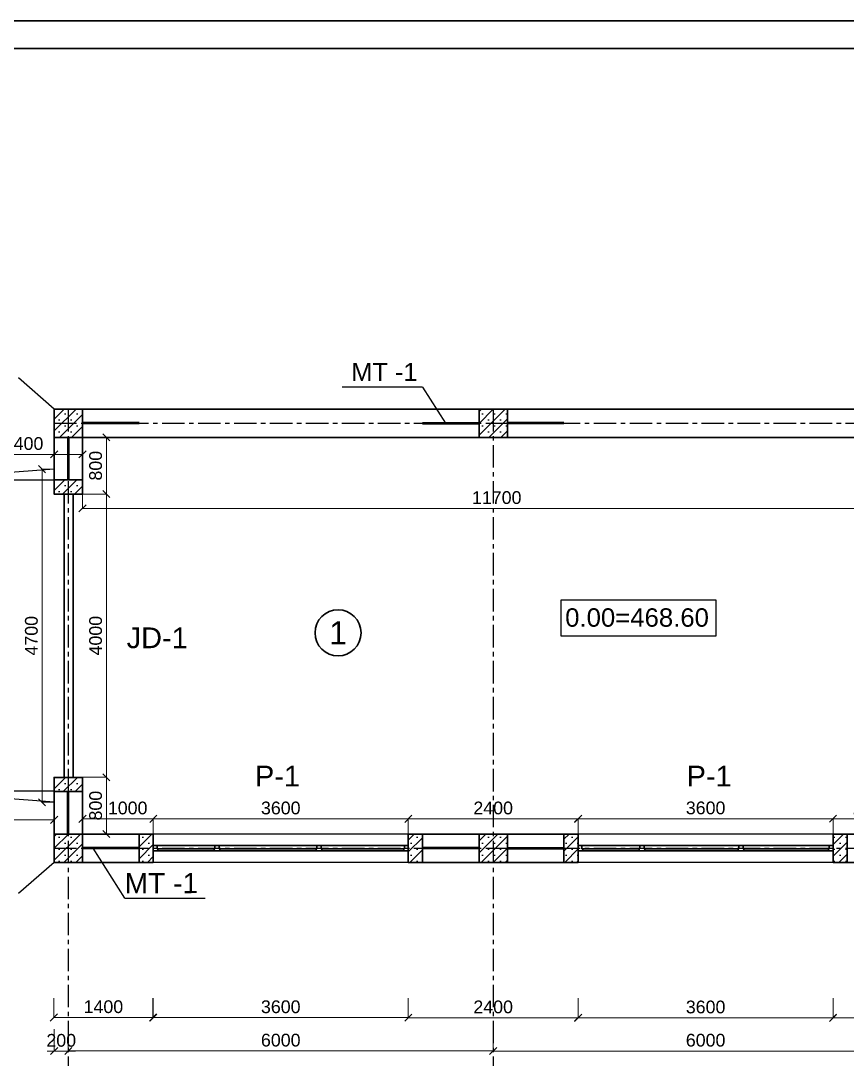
# Model space of a CAD drawing. Header units: millimetres. Extents: x 120281 to 1416367021, y -641565767 to 918373.
# Drawn here: x 1097259 to 1108930, y 845270 to 859934 of the extents above; entities that cross this region are included whole.
import ezdxf

# ---------------------------------------------------------------- set-up
doc = ezdxf.new("R2010")
doc.units = ezdxf.units.MM
doc.linetypes.add('CENTER', pattern=[50.8, 31.75, -6.35, 6.35, -6.35])
for name, color, linetype, lineweight in [('33', 7, 'Continuous', 35), ('Layer2', 7, 'Continuous', 13), ('Otaqların işarə rəqəminin dairəsi', 124, 'Continuous', 30), ('Xar. ölcülər.-1', 230, 'Continuous', 15), ('Xarici divarlar', 222, 'Continuous', 25), ('Yazı', 7, 'Continuous', 15), ('аракясмя', 130, 'Continuous', 20), ('окна', 150, 'Continuous', 15), ('оси', 85, 'CENTER', 9), ('размер', 90, 'Continuous', 40), ('размер 1', 6, 'Continuous', 15), ('стены', 32, 'Continuous', 40)]:
    doc.layers.add(name, color=color, linetype=linetype, lineweight=lineweight)
doc.layers.add('Калонлар', color=7, linetype='Continuous')
doc.styles.add('ARIAL', font='arial.ttf')
doc.styles.add('Arial-065-0', font='arial.ttf', dxfattribs={"width": 0.65})
doc.styles.add('Standart', font='arial.ttf')
doc.styles.add('Times New  Roman', font='times.ttf')
doc.dimstyles.new('250', dxfattribs={"dimtxt": 370, "dimasz": 100, "dimexe": 1.25, "dimexo": 0.625, "dimgap": 60, "dimtad": 1, "dimtxsty": 'Times New  Roman', "dimblk": 'OBLIQUE', "dimcen": 2.5, "dimadec": 0, "dimazin": 0, "dimtfac": 1, "dimtix": 1, "dimtmove": 0, "dimatfit": 3, "dimldrblk": 'OBLIQUE', "dimfxl": 1, "dimlwd": 0, "dimlwe": 0, "dimarcsym": 0})
pattern_1 = [(225, (707414.2, 483189.93), (84.1899, -84.1899), []), (225, (707330.01, 483189.93), (84.1899, -84.1899), [0, -119.0625])]

# ---------------------------------------------------------------- blocks, each defined once
blk = doc.blocks.new('_Oblique')
at = {"color": 0, "linetype": 'ByBlock', "lineweight": -2}
blk.add_line((-0.5, -0.5), (0.5, 0.5), dxfattribs=at)
blk = doc.blocks.new('*D536')
at = {"layer": 'Defpoints', "color": 0, "lineweight": 53, "transparency": 16777216}
for p in [(1097725, 846131), (1099125, 846131), (1099125, 845859)]:
    blk.add_point(p, dxfattribs=at)
at = {"layer": 'Xar. ölcülər.-1', "color": 0, "lineweight": 0, "transparency": 16777216}
for p, q in [((1097725, 846131), (1097725, 845858)), ((1099125, 846131), (1099125, 845858)), ((1097725, 845859), (1099125, 845859))]:
    blk.add_line(p, q, dxfattribs=at)
at = {"layer": 'Xar. ölcülər.-1', "color": 0, "lineweight": 0, "transparency": 16777216, "xscale": 100, "yscale": 100, "zscale": 100, "rotation": 180}
blk.add_blockref('_Oblique', (1097725, 845859), dxfattribs=at)
at = {"layer": 'Xar. ölcülər.-1', "color": 0, "lineweight": 0, "transparency": 16777216, "xscale": 100, "yscale": 100, "zscale": 100}
blk.add_blockref('_Oblique', (1099125, 845859), dxfattribs=at)
at = {"layer": 'Xar. ölcülər.-1', "color": 0, "lineweight": 20, "transparency": 16777216, "insert": (1098425, 846011), "char_height": 180, "attachment_point": 5, "style": 'ARIAL'}
blk.add_mtext('1400', dxfattribs=at)
blk = doc.blocks.new('*D537')
at = {"layer": 'Defpoints', "color": 0, "lineweight": 53, "transparency": 16777216}
for p in [(1099130, 846131), (1102730, 846131), (1102730, 845858)]:
    blk.add_point(p, dxfattribs=at)
at = {"layer": 'Xar. ölcülər.-1', "color": 0, "lineweight": 0, "transparency": 16777216}
for p, q in [((1099130, 846131), (1099130, 845857)), ((1102730, 846131), (1102730, 845857)), ((1099130, 845858), (1102730, 845858))]:
    blk.add_line(p, q, dxfattribs=at)
at = {"layer": 'Xar. ölcülər.-1', "color": 0, "lineweight": 0, "transparency": 16777216, "xscale": 100, "yscale": 100, "zscale": 100, "rotation": 180}
blk.add_blockref('_Oblique', (1099130, 845858), dxfattribs=at)
at = {"layer": 'Xar. ölcülər.-1', "color": 0, "lineweight": 0, "transparency": 16777216, "xscale": 100, "yscale": 100, "zscale": 100}
blk.add_blockref('_Oblique', (1102730, 845858), dxfattribs=at)
at = {"layer": 'Xar. ölcülər.-1', "color": 0, "lineweight": 20, "transparency": 16777216, "insert": (1100930, 846010), "char_height": 180, "attachment_point": 5, "style": 'ARIAL'}
blk.add_mtext('3600', dxfattribs=at)
blk = doc.blocks.new('*D538')
at = {"layer": 'Defpoints', "color": 0, "lineweight": 53, "transparency": 16777216}
for p in [(1102730, 846131), (1105130, 846131), (1105130, 845856)]:
    blk.add_point(p, dxfattribs=at)
at = {"layer": 'Xar. ölcülər.-1', "color": 0, "lineweight": 0, "transparency": 16777216}
for p, q in [((1102730, 846131), (1102730, 845855)), ((1105130, 846131), (1105130, 845855)), ((1102730, 845856), (1105130, 845856))]:
    blk.add_line(p, q, dxfattribs=at)
at = {"layer": 'Xar. ölcülər.-1', "color": 0, "lineweight": 0, "transparency": 16777216, "xscale": 100, "yscale": 100, "zscale": 100, "rotation": 180}
blk.add_blockref('_Oblique', (1102730, 845856), dxfattribs=at)
at = {"layer": 'Xar. ölcülər.-1', "color": 0, "lineweight": 0, "transparency": 16777216, "xscale": 100, "yscale": 100, "zscale": 100}
blk.add_blockref('_Oblique', (1105130, 845856), dxfattribs=at)
at = {"layer": 'Xar. ölcülər.-1', "color": 0, "lineweight": 20, "transparency": 16777216, "insert": (1103930, 846008), "char_height": 180, "attachment_point": 5, "style": 'ARIAL'}
blk.add_mtext('2400', dxfattribs=at)
blk = doc.blocks.new('*D539')
at = {"layer": 'Defpoints', "color": 0, "lineweight": 53, "transparency": 16777216}
for p in [(1105130, 846131), (1108730, 846131), (1108730, 845855)]:
    blk.add_point(p, dxfattribs=at)
at = {"layer": 'Xar. ölcülər.-1', "color": 0, "lineweight": 0, "transparency": 16777216}
for p, q in [((1105130, 846131), (1105130, 845854)), ((1108730, 846131), (1108730, 845854)), ((1105130, 845855), (1108730, 845855))]:
    blk.add_line(p, q, dxfattribs=at)
at = {"layer": 'Xar. ölcülər.-1', "color": 0, "lineweight": 0, "transparency": 16777216, "xscale": 100, "yscale": 100, "zscale": 100, "rotation": 180}
blk.add_blockref('_Oblique', (1105130, 845855), dxfattribs=at)
at = {"layer": 'Xar. ölcülər.-1', "color": 0, "lineweight": 0, "transparency": 16777216, "xscale": 100, "yscale": 100, "zscale": 100}
blk.add_blockref('_Oblique', (1108730, 845855), dxfattribs=at)
at = {"layer": 'Xar. ölcülər.-1', "color": 0, "lineweight": 20, "transparency": 16777216, "insert": (1106930, 846007), "char_height": 180, "attachment_point": 5, "style": 'ARIAL'}
blk.add_mtext('3600', dxfattribs=at)
blk = doc.blocks.new('*D540')
at = {"layer": 'Defpoints', "color": 0, "lineweight": 53, "transparency": 16777216}
for p in [(1108730, 846131), (1111380, 846131), (1111380, 845854)]:
    blk.add_point(p, dxfattribs=at)
at = {"layer": 'Xar. ölcülər.-1', "color": 0, "lineweight": 0, "transparency": 16777216}
for p, q in [((1108730, 846131), (1108730, 845853)), ((1111380, 846131), (1111380, 845853)), ((1108730, 845854), (1111380, 845854))]:
    blk.add_line(p, q, dxfattribs=at)
at = {"layer": 'Xar. ölcülər.-1', "color": 0, "lineweight": 0, "transparency": 16777216, "xscale": 100, "yscale": 100, "zscale": 100, "rotation": 180}
blk.add_blockref('_Oblique', (1108730, 845854), dxfattribs=at)
at = {"layer": 'Xar. ölcülər.-1', "color": 0, "lineweight": 0, "transparency": 16777216, "xscale": 100, "yscale": 100, "zscale": 100}
blk.add_blockref('_Oblique', (1111380, 845854), dxfattribs=at)
at = {"layer": 'Xar. ölcülər.-1', "color": 0, "lineweight": 20, "transparency": 16777216, "insert": (1110055, 846006), "char_height": 180, "attachment_point": 5, "style": 'ARIAL'}
blk.add_mtext('2650', dxfattribs=at)
blk = doc.blocks.new('*D547')
at = {"layer": 'Defpoints', "color": 0, "lineweight": 53, "transparency": 16777216}
for p in [(1097930, 845589), (1103930, 845589), (1103930, 845387)]:
    blk.add_point(p, dxfattribs=at)
at = {"layer": 'Xar. ölcülər.-1', "color": 0, "lineweight": 0, "transparency": 16777216}
for p, q in [((1097930, 845588), (1097930, 845386)), ((1103930, 845588), (1103930, 845386)), ((1097930, 845387), (1103930, 845387))]:
    blk.add_line(p, q, dxfattribs=at)
at = {"layer": 'Xar. ölcülər.-1', "color": 0, "lineweight": 0, "transparency": 16777216, "xscale": 100, "yscale": 100, "zscale": 100, "rotation": 180}
blk.add_blockref('_Oblique', (1097930, 845387), dxfattribs=at)
at = {"layer": 'Xar. ölcülər.-1', "color": 0, "lineweight": 0, "transparency": 16777216, "xscale": 100, "yscale": 100, "zscale": 100}
blk.add_blockref('_Oblique', (1103930, 845387), dxfattribs=at)
at = {"layer": 'Xar. ölcülər.-1', "color": 0, "lineweight": 20, "transparency": 16777216, "insert": (1100930, 845539), "char_height": 180, "attachment_point": 5, "style": 'ARIAL'}
blk.add_mtext('6000', dxfattribs=at)
blk = doc.blocks.new('*D548')
at = {"layer": 'Defpoints', "color": 0, "lineweight": 53, "transparency": 16777216}
for p in [(1103930, 845589), (1109930, 845636), (1109930, 845386)]:
    blk.add_point(p, dxfattribs=at)
at = {"layer": 'Xar. ölcülər.-1', "color": 0, "lineweight": 0, "transparency": 16777216}
for p, q in [((1103930, 845588), (1103930, 845385)), ((1109930, 845636), (1109930, 845385)), ((1103930, 845386), (1109930, 845386))]:
    blk.add_line(p, q, dxfattribs=at)
at = {"layer": 'Xar. ölcülər.-1', "color": 0, "lineweight": 0, "transparency": 16777216, "xscale": 100, "yscale": 100, "zscale": 100, "rotation": 180}
blk.add_blockref('_Oblique', (1103930, 845386), dxfattribs=at)
at = {"layer": 'Xar. ölcülər.-1', "color": 0, "lineweight": 0, "transparency": 16777216, "xscale": 100, "yscale": 100, "zscale": 100}
blk.add_blockref('_Oblique', (1109930, 845386), dxfattribs=at)
at = {"layer": 'Xar. ölcülər.-1', "color": 0, "lineweight": 20, "transparency": 16777216, "insert": (1106930, 845538), "char_height": 180, "attachment_point": 5, "style": 'ARIAL'}
blk.add_mtext('6000', dxfattribs=at)
blk = doc.blocks.new('*D553')
at = {"layer": 'Defpoints', "color": 0, "lineweight": 53, "transparency": 16777216}
for p in [(1097730, 845693), (1097930, 845693), (1097930, 845385)]:
    blk.add_point(p, dxfattribs=at)
at = {"layer": 'Xar. ölcülər.-1', "color": 0, "lineweight": 0, "transparency": 16777216}
for p, q in [((1097730, 845693), (1097730, 845384)), ((1097930, 845693), (1097930, 845384)), ((1097730, 845385), (1097630, 845385)), ((1097730, 845385), (1097930, 845385)), ((1097930, 845385), (1098030, 845385))]:
    blk.add_line(p, q, dxfattribs=at)
at = {"layer": 'Xar. ölcülər.-1', "color": 0, "lineweight": 0, "transparency": 16777216, "xscale": 100, "yscale": 100, "zscale": 100}
blk.add_blockref('_Oblique', (1097730, 845385), dxfattribs=at)
at = {"layer": 'Xar. ölcülər.-1', "color": 0, "lineweight": 0, "transparency": 16777216, "xscale": 100, "yscale": 100, "zscale": 100, "rotation": 180}
blk.add_blockref('_Oblique', (1097930, 845385), dxfattribs=at)
at = {"layer": 'Xar. ölcülər.-1', "color": 0, "lineweight": 20, "transparency": 16777216, "insert": (1097830, 845536), "char_height": 180, "attachment_point": 5, "style": 'ARIAL'}
blk.add_mtext('200', dxfattribs=at)
blk = doc.blocks.new('*D647')
at = {"layer": 'Defpoints', "color": 0, "lineweight": 53, "transparency": 16777216}
for p in [(1098130, 854051), (1098130, 853251), (1098468, 853251)]:
    blk.add_point(p, dxfattribs=at)
at = {"layer": 'Xar. ölcülər.-1', "color": 0, "lineweight": 0, "transparency": 16777216}
for p, q in [((1098131, 854051), (1098469, 854051)), ((1098468, 854051), (1098468, 853251)), ((1098131, 853251), (1098469, 853251))]:
    blk.add_line(p, q, dxfattribs=at)
at = {"layer": 'Xar. ölcülər.-1', "color": 0, "lineweight": 0, "transparency": 16777216, "xscale": 100, "yscale": 100, "zscale": 100}
for p, rotation in [((1098468, 854051), 90), ((1098468, 853251), 270)]:
    blk.add_blockref('_Oblique', p, dxfattribs=dict(at, rotation=rotation))
at = {"layer": 'Xar. ölcülər.-1', "color": 0, "lineweight": 20, "transparency": 16777216, "insert": (1098316, 853651), "char_height": 180, "attachment_point": 5, "rotation": 90, "style": 'ARIAL'}
blk.add_mtext('800', dxfattribs=at)
blk = doc.blocks.new('*D648')
at = {"layer": 'Defpoints', "color": 0, "lineweight": 53, "transparency": 16777216}
for p in [(1098130, 853251), (1098130, 849251), (1098468, 849251)]:
    blk.add_point(p, dxfattribs=at)
at = {"layer": 'Xar. ölcülər.-1', "color": 0, "lineweight": 0, "transparency": 16777216}
for p, q in [((1098131, 853251), (1098469, 853251)), ((1098468, 853251), (1098468, 849251)), ((1098131, 849251), (1098469, 849251))]:
    blk.add_line(p, q, dxfattribs=at)
at = {"layer": 'Xar. ölcülər.-1', "color": 0, "lineweight": 0, "transparency": 16777216, "xscale": 100, "yscale": 100, "zscale": 100}
for p, rotation in [((1098468, 853251), 90), ((1098468, 849251), 270)]:
    blk.add_blockref('_Oblique', p, dxfattribs=dict(at, rotation=rotation))
at = {"layer": 'Xar. ölcülər.-1', "color": 0, "lineweight": 20, "transparency": 16777216, "insert": (1098316, 851251), "char_height": 180, "attachment_point": 5, "rotation": 90, "style": 'ARIAL'}
blk.add_mtext('4000', dxfattribs=at)
blk = doc.blocks.new('*D649')
at = {"layer": 'Defpoints', "color": 0, "lineweight": 53, "transparency": 16777216}
for p in [(1098130, 849251), (1098130, 848451), (1098468, 848451)]:
    blk.add_point(p, dxfattribs=at)
at = {"layer": 'Xar. ölcülər.-1', "color": 0, "lineweight": 0, "transparency": 16777216}
for p, q in [((1098131, 849251), (1098469, 849251)), ((1098468, 849251), (1098468, 848451)), ((1098131, 848451), (1098469, 848451))]:
    blk.add_line(p, q, dxfattribs=at)
at = {"layer": 'Xar. ölcülər.-1', "color": 0, "lineweight": 0, "transparency": 16777216, "xscale": 100, "yscale": 100, "zscale": 100}
for p, rotation in [((1098468, 849251), 90), ((1098468, 848451), 270)]:
    blk.add_blockref('_Oblique', p, dxfattribs=dict(at, rotation=rotation))
at = {"layer": 'Xar. ölcülər.-1', "color": 0, "lineweight": 20, "transparency": 16777216, "insert": (1098316, 848851), "char_height": 180, "attachment_point": 5, "rotation": 90, "style": 'ARIAL'}
blk.add_mtext('800', dxfattribs=at)
blk = doc.blocks.new('*D650')
at = {"layer": 'Defpoints', "color": 0, "lineweight": 53, "transparency": 16777216}
for p in [(1095730, 849055), (1097730, 849051), (1097730, 848651)]:
    blk.add_point(p, dxfattribs=at)
at = {"layer": 'Xar. ölcülər.-1', "color": 0, "lineweight": 0, "transparency": 16777216}
for p, q in [((1095730, 849055), (1095730, 848650)), ((1097730, 849050), (1097730, 848650)), ((1095730, 848651), (1097730, 848651))]:
    blk.add_line(p, q, dxfattribs=at)
at = {"layer": 'Xar. ölcülər.-1', "color": 0, "lineweight": 0, "transparency": 16777216, "xscale": 100, "yscale": 100, "zscale": 100, "rotation": 180}
blk.add_blockref('_Oblique', (1095730, 848651), dxfattribs=at)
at = {"layer": 'Xar. ölcülər.-1', "color": 0, "lineweight": 0, "transparency": 16777216, "xscale": 100, "yscale": 100, "zscale": 100}
blk.add_blockref('_Oblique', (1097730, 848651), dxfattribs=at)
at = {"layer": 'Xar. ölcülər.-1', "color": 0, "lineweight": 20, "transparency": 16777216, "insert": (1096730, 848802), "char_height": 180, "attachment_point": 5, "style": 'ARIAL'}
blk.add_mtext('2000', dxfattribs=at)
blk = doc.blocks.new('*D558')
at = {"layer": 'Defpoints', "color": 0, "lineweight": 53, "transparency": 16777216}
for p in [(1097718, 853602), (1097560, 848899), (1097730, 848899)]:
    blk.add_point(p, dxfattribs=at)
at = {"layer": 'Xar. ölcülər.-1', "color": 0, "lineweight": 0, "transparency": 16777216}
for p, q in [((1097718, 853602), (1097559, 853602)), ((1097560, 853602), (1097560, 848899)), ((1097729, 848899), (1097559, 848899))]:
    blk.add_line(p, q, dxfattribs=at)
at = {"layer": 'Xar. ölcülər.-1', "color": 0, "lineweight": 0, "transparency": 16777216, "xscale": 100, "yscale": 100, "zscale": 100}
for p, rotation in [((1097560, 853602), 90), ((1097560, 848899), 270)]:
    blk.add_blockref('_Oblique', p, dxfattribs=dict(at, rotation=rotation))
at = {"layer": 'Xar. ölcülər.-1', "color": 0, "lineweight": 20, "transparency": 16777216, "insert": (1097409, 851250), "char_height": 180, "attachment_point": 5, "rotation": 90, "style": 'ARIAL'}
blk.add_mtext('4700', dxfattribs=at)
blk = doc.blocks.new('*D559')
at = {"layer": 'Defpoints', "color": 0, "lineweight": 53, "transparency": 16777216}
for p in [(1098130, 853335), (1109830, 853335), (1109830, 853048)]:
    blk.add_point(p, dxfattribs=at)
at = {"layer": 'Xar. ölcülər.-1', "color": 0, "lineweight": 0, "transparency": 16777216}
for p, q in [((1098130, 853334), (1098130, 853047)), ((1109830, 853334), (1109830, 853047)), ((1098130, 853048), (1109830, 853048))]:
    blk.add_line(p, q, dxfattribs=at)
at = {"layer": 'Xar. ölcülər.-1', "color": 0, "lineweight": 0, "transparency": 16777216, "xscale": 100, "yscale": 100, "zscale": 100, "rotation": 180}
blk.add_blockref('_Oblique', (1098130, 853048), dxfattribs=at)
at = {"layer": 'Xar. ölcülər.-1', "color": 0, "lineweight": 0, "transparency": 16777216, "xscale": 100, "yscale": 100, "zscale": 100}
blk.add_blockref('_Oblique', (1109830, 853048), dxfattribs=at)
at = {"layer": 'Xar. ölcülər.-1', "color": 0, "lineweight": 20, "transparency": 16777216, "insert": (1103980, 853200), "char_height": 180, "attachment_point": 5, "style": 'ARIAL'}
blk.add_mtext('11700', dxfattribs=at)
blk = doc.blocks.new('*D565')
at = {"layer": 'Defpoints', "color": 0, "lineweight": 53, "transparency": 16777216}
for p in [(1097730, 853811), (1097730, 853811), (1098130, 853811)]:
    blk.add_point(p, dxfattribs=at)
at = {"layer": 'Xar. ölcülər.-1', "color": 0, "lineweight": 0, "transparency": 16777216}
for p, q in [((1097730, 853811), (1097106, 853811)), ((1097730, 853811), (1097730, 853812)), ((1098130, 853811), (1097730, 853811)), ((1098130, 853811), (1098130, 853812))]:
    blk.add_line(p, q, dxfattribs=at)
at = {"layer": 'Xar. ölcülər.-1', "color": 0, "lineweight": 0, "transparency": 16777216, "xscale": 100, "yscale": 100, "zscale": 100, "rotation": 180}
blk.add_blockref('_Oblique', (1097730, 853811), dxfattribs=at)
at = {"layer": 'Xar. ölcülər.-1', "color": 0, "lineweight": 0, "transparency": 16777216, "xscale": 100, "yscale": 100, "zscale": 100}
blk.add_blockref('_Oblique', (1098130, 853811), dxfattribs=at)
at = {"layer": 'Xar. ölcülər.-1', "color": 0, "lineweight": 20, "transparency": 16777216, "insert": (1097368, 853963), "char_height": 180, "attachment_point": 5, "style": 'ARIAL'}
blk.add_mtext('400', dxfattribs=at)
blk = doc.blocks.new('*D652')
at = {"layer": 'Defpoints', "color": 0, "lineweight": 53, "transparency": 16777216}
for p in [(1099130, 848665), (1098130, 848451), (1099130, 848451)]:
    blk.add_point(p, dxfattribs=at)
at = {"layer": 'Xar. ölcülər.-1', "color": 0, "lineweight": 0, "transparency": 16777216}
for p, q in [((1098130, 848451), (1098130, 848666)), ((1098130, 848665), (1099130, 848665)), ((1099130, 848451), (1099130, 848666))]:
    blk.add_line(p, q, dxfattribs=at)
at = {"layer": 'Xar. ölcülər.-1', "color": 0, "lineweight": 0, "transparency": 16777216, "xscale": 100, "yscale": 100, "zscale": 100, "rotation": 180}
blk.add_blockref('_Oblique', (1098130, 848665), dxfattribs=at)
at = {"layer": 'Xar. ölcülər.-1', "color": 0, "lineweight": 0, "transparency": 16777216, "xscale": 100, "yscale": 100, "zscale": 100}
blk.add_blockref('_Oblique', (1099130, 848665), dxfattribs=at)
at = {"layer": 'Xar. ölcülər.-1', "color": 0, "lineweight": 20, "transparency": 16777216, "insert": (1098768, 848817), "char_height": 180, "attachment_point": 5, "style": 'ARIAL'}
blk.add_mtext('1000', dxfattribs=at)
blk = doc.blocks.new('*D653')
at = {"layer": 'Defpoints', "color": 0, "lineweight": 53, "transparency": 16777216}
for p in [(1102730, 848665), (1099130, 848451), (1102730, 848451)]:
    blk.add_point(p, dxfattribs=at)
at = {"layer": 'Xar. ölcülər.-1', "color": 0, "lineweight": 0, "transparency": 16777216}
for p, q in [((1099130, 848451), (1099130, 848666)), ((1099130, 848665), (1102730, 848665)), ((1102730, 848451), (1102730, 848666))]:
    blk.add_line(p, q, dxfattribs=at)
at = {"layer": 'Xar. ölcülər.-1', "color": 0, "lineweight": 0, "transparency": 16777216, "xscale": 100, "yscale": 100, "zscale": 100, "rotation": 180}
blk.add_blockref('_Oblique', (1099130, 848665), dxfattribs=at)
at = {"layer": 'Xar. ölcülər.-1', "color": 0, "lineweight": 0, "transparency": 16777216, "xscale": 100, "yscale": 100, "zscale": 100}
blk.add_blockref('_Oblique', (1102730, 848665), dxfattribs=at)
at = {"layer": 'Xar. ölcülər.-1', "color": 0, "lineweight": 20, "transparency": 16777216, "insert": (1100930, 848817), "char_height": 180, "attachment_point": 5, "style": 'ARIAL'}
blk.add_mtext('3600', dxfattribs=at)
blk = doc.blocks.new('*D654')
at = {"layer": 'Defpoints', "color": 0, "lineweight": 53, "transparency": 16777216}
for p in [(1105130, 848665), (1102730, 848451), (1105130, 848451)]:
    blk.add_point(p, dxfattribs=at)
at = {"layer": 'Xar. ölcülər.-1', "color": 0, "lineweight": 0, "transparency": 16777216}
for p, q in [((1102730, 848451), (1102730, 848666)), ((1102730, 848665), (1105130, 848665)), ((1105130, 848451), (1105130, 848666))]:
    blk.add_line(p, q, dxfattribs=at)
at = {"layer": 'Xar. ölcülər.-1', "color": 0, "lineweight": 0, "transparency": 16777216, "xscale": 100, "yscale": 100, "zscale": 100, "rotation": 180}
blk.add_blockref('_Oblique', (1102730, 848665), dxfattribs=at)
at = {"layer": 'Xar. ölcülər.-1', "color": 0, "lineweight": 0, "transparency": 16777216, "xscale": 100, "yscale": 100, "zscale": 100}
blk.add_blockref('_Oblique', (1105130, 848665), dxfattribs=at)
at = {"layer": 'Xar. ölcülər.-1', "color": 0, "lineweight": 20, "transparency": 16777216, "insert": (1103930, 848817), "char_height": 180, "attachment_point": 5, "style": 'ARIAL'}
blk.add_mtext('2400', dxfattribs=at)
blk = doc.blocks.new('*D655')
at = {"layer": 'Defpoints', "color": 0, "lineweight": 53, "transparency": 16777216}
for p in [(1108730, 848666), (1105130, 848451), (1108730, 848451)]:
    blk.add_point(p, dxfattribs=at)
at = {"layer": 'Xar. ölcülər.-1', "color": 0, "lineweight": 0, "transparency": 16777216}
for p, q in [((1105130, 848451), (1105130, 848667)), ((1105130, 848666), (1108730, 848666)), ((1108730, 848451), (1108730, 848667))]:
    blk.add_line(p, q, dxfattribs=at)
at = {"layer": 'Xar. ölcülər.-1', "color": 0, "lineweight": 0, "transparency": 16777216, "xscale": 100, "yscale": 100, "zscale": 100, "rotation": 180}
blk.add_blockref('_Oblique', (1105130, 848666), dxfattribs=at)
at = {"layer": 'Xar. ölcülər.-1', "color": 0, "lineweight": 0, "transparency": 16777216, "xscale": 100, "yscale": 100, "zscale": 100}
blk.add_blockref('_Oblique', (1108730, 848666), dxfattribs=at)
at = {"layer": 'Xar. ölcülər.-1', "color": 0, "lineweight": 20, "transparency": 16777216, "insert": (1106930, 848818), "char_height": 180, "attachment_point": 5, "style": 'ARIAL'}
blk.add_mtext('3600', dxfattribs=at)
blk = doc.blocks.new('*D656')
at = {"layer": 'Defpoints', "color": 0, "lineweight": 53, "transparency": 16777216}
for p in [(1109830, 848667), (1108730, 848451), (1109830, 848451)]:
    blk.add_point(p, dxfattribs=at)
at = {"layer": 'Xar. ölcülər.-1', "color": 0, "lineweight": 0, "transparency": 16777216}
for p, q in [((1108730, 848451), (1108730, 848668)), ((1108730, 848667), (1109830, 848667)), ((1109830, 848451), (1109830, 848668))]:
    blk.add_line(p, q, dxfattribs=at)
at = {"layer": 'Xar. ölcülər.-1', "color": 0, "lineweight": 0, "transparency": 16777216, "xscale": 100, "yscale": 100, "zscale": 100, "rotation": 180}
blk.add_blockref('_Oblique', (1108730, 848667), dxfattribs=at)
at = {"layer": 'Xar. ölcülər.-1', "color": 0, "lineweight": 0, "transparency": 16777216, "xscale": 100, "yscale": 100, "zscale": 100}
blk.add_blockref('_Oblique', (1109830, 848667), dxfattribs=at)
at = {"layer": 'Xar. ölcülər.-1', "color": 0, "lineweight": 20, "transparency": 16777216, "insert": (1109280, 848819), "char_height": 180, "attachment_point": 5, "style": 'ARIAL'}
blk.add_mtext('1100', dxfattribs=at)

msp = doc.modelspace()

# ---------------------------------------------------------------- hatches: boundary and pattern name
at = {"layer": 'размер', "lineweight": 25}
h = msp.add_hatch(dxfattribs=at)
h.set_pattern_fill('SACNCR', color=0, scale=50, angle=180, style=0)
h.set_pattern_definition(pattern_1)
h.paths.add_polyline_path([(1097929.98308, 854450.5792), (1098129.98308, 854450.5792), (1098129.98308, 854250.5792), (1097929.98308, 854250.5792)])
h.paths.add_polyline_path([(1097729.98308, 854450.5792), (1097929.98308, 854450.5792), (1097929.98308, 854250.5792), (1097729.98308, 854250.5792)])
h.paths.add_polyline_path([(1097729.98308, 854250.5792), (1097929.98308, 854250.5792), (1097929.98308, 854050.5792), (1097729.98308, 854050.5792)])
h.paths.add_polyline_path([(1097929.98308, 854250.5792), (1098129.98308, 854250.5792), (1098129.98308, 854050.5792), (1097929.98308, 854050.5792)])
h = msp.add_hatch(dxfattribs=at)
h.set_pattern_fill('SACNCR', color=0, scale=50, angle=180, style=0)
h.set_pattern_definition(pattern_1)
h.paths.add_polyline_path([(1103929.98308, 854450.5792), (1104129.98308, 854450.5792), (1104129.98308, 854250.5792), (1103929.98308, 854250.5792)])
h.paths.add_polyline_path([(1103729.98308, 854450.5792), (1103929.98308, 854450.5792), (1103929.98308, 854250.5792), (1103729.98308, 854250.5792)])
h.paths.add_polyline_path([(1103729.98308, 854250.5792), (1103929.98308, 854250.5792), (1103929.98308, 854050.5792), (1103729.98308, 854050.5792)])
h.paths.add_polyline_path([(1103929.98308, 854250.5792), (1104129.98308, 854250.5792), (1104129.98308, 854050.5792), (1103929.98308, 854050.5792)])
h = msp.add_hatch(dxfattribs=at)
h.set_pattern_fill('SACNCR', color=0, scale=50, angle=180, style=0)
h.set_pattern_definition(pattern_1)
h.paths.add_polyline_path([(1097729.98308, 853250.5792), (1097729.98308, 853450.5792), (1098129.98308, 853450.5792), (1098129.98308, 853250.5792)])
h = msp.add_hatch(dxfattribs=at)
h.set_pattern_fill('SACNCR', color=0, scale=50, angle=180, style=0)
h.set_pattern_definition(pattern_1)
h.paths.add_polyline_path([(1097729.98308, 849050.5792), (1097729.98308, 849250.5792), (1098129.98308, 849250.5792), (1098129.98308, 849050.5792)])
h = msp.add_hatch(dxfattribs=at)
h.set_pattern_fill('SACNCR', color=0, scale=50, angle=180, style=0)
h.set_pattern_definition(pattern_1)
h.paths.add_polyline_path([(1097929.98308, 848450.5792), (1098129.98308, 848450.5792), (1098129.98308, 848250.5792), (1097929.98308, 848250.5792)])
h.paths.add_polyline_path([(1097729.98308, 848450.5792), (1097929.98308, 848450.5792), (1097929.98308, 848250.5792), (1097729.98308, 848250.5792)])
h.paths.add_polyline_path([(1097729.98308, 848250.5792), (1097929.98308, 848250.5792), (1097929.98308, 848050.5792), (1097729.98308, 848050.5792)])
h.paths.add_polyline_path([(1097929.98308, 848250.5792), (1098129.98308, 848250.5792), (1098129.98308, 848050.5792), (1097929.98308, 848050.5792)])
h = msp.add_hatch(dxfattribs=at)
h.set_pattern_fill('SACNCR', color=0, scale=50, angle=180, style=0)
h.set_pattern_definition(pattern_1)
h.paths.add_polyline_path([(1099129.98308, 848050.5792), (1098929.98308, 848050.5792), (1098929.98308, 848450.5792), (1099129.98308, 848450.5792)])
h = msp.add_hatch(dxfattribs=at)
h.set_pattern_fill('SACNCR', color=0, scale=50, angle=180, style=0)
h.set_pattern_definition(pattern_1)
h.paths.add_polyline_path([(1102929.98308, 848050.5792), (1102729.98308, 848050.5792), (1102729.98308, 848450.5792), (1102929.98308, 848450.5792)])
h = msp.add_hatch(dxfattribs=at)
h.set_pattern_fill('SACNCR', color=0, scale=50, angle=180, style=0)
h.set_pattern_definition(pattern_1)
h.paths.add_polyline_path([(1103929.98308, 848450.5792), (1104129.98308, 848450.5792), (1104129.98308, 848250.5792), (1103929.98308, 848250.5792)])
h.paths.add_polyline_path([(1103729.98308, 848450.5792), (1103929.98308, 848450.5792), (1103929.98308, 848250.5792), (1103729.98308, 848250.5792)])
h.paths.add_polyline_path([(1103729.98308, 848250.5792), (1103929.98308, 848250.5792), (1103929.98308, 848050.5792), (1103729.98308, 848050.5792)])
h.paths.add_polyline_path([(1103929.98308, 848250.5792), (1104129.98308, 848250.5792), (1104129.98308, 848050.5792), (1103929.98308, 848050.5792)])
h = msp.add_hatch(dxfattribs=at)
h.set_pattern_fill('SACNCR', color=0, scale=50, angle=180, style=0)
h.set_pattern_definition(pattern_1)
h.paths.add_polyline_path([(1105129.98308, 848050.5792), (1104929.98308, 848050.5792), (1104929.98308, 848450.5792), (1105129.98308, 848450.5792)])
h = msp.add_hatch(dxfattribs=at)
h.set_pattern_fill('SACNCR', color=0, scale=50, angle=180, style=0)
h.set_pattern_definition(pattern_1)
h.paths.add_polyline_path([(1108929.98308, 848050.5792), (1108729.98308, 848050.5792), (1108729.98308, 848450.5792), (1108929.98308, 848450.5792)])

# ---------------------------------------------------------------- linework, layer by layer
at = {"color": 0}
for p, q in [((1102929.89457, 854758.18932), (1101797.64931, 854758.74275)), ((1102929.89457, 854758.18932), (1103255.52331, 854250.5792)), ((1098730.18535, 847543.73014), (1098279.82658, 848250.5792)), ((1098730.18535, 847543.73014), (1099862.43061, 847544.28357))]:
    msp.add_line(p, q, dxfattribs=at)
msp.add_lwpolyline([(1104885.56064, 851247.46959), (1107077.49116, 851247.46959), (1107077.49116, 851750.75716), (1104885.56064, 851750.75716)], close=True)
at = {"layer": 'Layer2', "color": 0, "lineweight": 25}
for p, q in [((1097729.98308, 854450.5792), (1097226.59949, 854891.90174)), ((1097729.98308, 848050.5792), (1097226.59949, 847609.25667))]:
    msp.add_line(p, q, dxfattribs=at)
at = {"layer": 'Otaqların işarə rəqəminin dairəsi', "color": 0}
msp.add_circle((1101738.99252, 851291.3291), 325, dxfattribs=at)
at = {"layer": 'Xarici divarlar', "color": 0, "lineweight": 30}
for p, q in [((1103729.98308, 854450.5792), (1097729.98308, 854450.5792)), ((1097729.98308, 854450.5792), (1097729.98308, 853250.5792)), ((1109729.98308, 854450.5792), (1104129.98308, 854450.5792)), ((1103729.98308, 854050.5792), (1098129.98308, 854050.5792)), ((1098129.98308, 854050.5792), (1098129.98308, 853250.5792)), ((1109729.98308, 854050.5792), (1104129.98308, 854050.5792)), ((1097729.98308, 849250.5792), (1097729.98308, 848050.5792)), ((1098129.98308, 849250.5792), (1098129.98308, 848450.5792)), ((1099129.98308, 848450.5792), (1098129.98308, 848450.5792)), ((1103729.98308, 848450.5792), (1102729.98308, 848450.5792)), ((1105129.98308, 848450.5792), (1104129.98308, 848450.5792)), ((1109729.98308, 848450.5792), (1108729.98308, 848450.5792)), ((1102675.97244, 848288.07919), (1099183.99372, 848288.07927)), ((1099193.99373, 848243.07919), (1099999.98359, 848243.07924)), ((1099193.99374, 848213.07921), (1102665.97242, 848213.07869)), ((1100059.98256, 848243.07924), (1101439.98359, 848243.07926)), ((1101499.98256, 848243.07926), (1102665.97243, 848243.07927)), ((1099129.98308, 848050.5792), (1097729.98308, 848050.5792)), ((1103729.98308, 848050.5792), (1102729.98308, 848050.5792)), ((1105129.98308, 848050.5792), (1104129.98308, 848050.5792)), ((1109729.98308, 848050.5792), (1108729.98308, 848050.5792))]:
    msp.add_line(p, q, dxfattribs=at)
for points in [[(1098129.98308, 854450.5792), (1097729.98308, 854450.5792), (1097729.98308, 854050.5792), (1098129.98308, 854050.5792)], [(1104129.98308, 854450.5792), (1103729.98308, 854450.5792), (1103729.98308, 854050.5792), (1104129.98308, 854050.5792)], [(1098129.98308, 848450.5792), (1097729.98308, 848450.5792), (1097729.98308, 848050.5792), (1098129.98308, 848050.5792)], [(1104129.98308, 848450.5792), (1103729.98308, 848450.5792), (1103729.98308, 848050.5792), (1104129.98308, 848050.5792)]]:
    msp.add_lwpolyline(points, close=True, dxfattribs=at)
for points in [[(1098129.98308, 853250.5792), (1098129.98308, 853450.5792), (1097729.98308, 853450.5792), (1097729.98308, 853250.5792), (1098129.98308, 853250.5792)], [(1097869.11853, 853250.5792), (1097869.11853, 849250.5792)], [(1097996.28931, 853250.5792), (1097996.28931, 849250.5792)], [(1098129.98308, 849050.5792), (1098129.98308, 849250.5792), (1097729.98308, 849250.5792), (1097729.98308, 849050.5792), (1098129.98308, 849050.5792)], [(1099129.98308, 848450.5792), (1098929.98308, 848450.5792), (1098929.98308, 848050.5792), (1099129.98308, 848050.5792), (1099129.98308, 848450.5792)], [(1102929.98308, 848450.5792), (1102729.98308, 848450.5792), (1102729.98308, 848050.5792), (1102929.98308, 848050.5792), (1102929.98308, 848450.5792)], [(1105129.98308, 848450.5792), (1104929.98308, 848450.5792), (1104929.98308, 848050.5792), (1105129.98308, 848050.5792), (1105129.98308, 848450.5792)], [(1108929.98308, 848450.5792), (1108729.98308, 848450.5792), (1108729.98308, 848050.5792), (1108929.98308, 848050.5792), (1108929.98308, 848450.5792)], [(1099193.99374, 848213.07922), (1099129.98308, 848213.0792), (1099129.98308, 848288.0792), (1099183.99372, 848288.0792), (1099183.99373, 848243.07922), (1099193.99373, 848243.0792), (1099193.99374, 848213.07922)], [(1102665.97242, 848213.07921), (1102729.98308, 848213.07919), (1102729.98308, 848288.07919), (1102675.97244, 848288.07919), (1102675.97243, 848243.07921), (1102665.97243, 848243.07919), (1102665.97242, 848213.07921)]]:
    msp.add_lwpolyline(points, dxfattribs=at)
at = {"layer": 'аракясмя', "color": 0, "lineweight": 25}
for p, q in [((1097729.98308, 853602.54933), (1095729.98308, 853452.54933)), ((1097729.98308, 853447.27354), (1095729.98308, 853447.27354)), ((1097729.98308, 849055.13919), (1095729.98308, 849055.13919)), ((1097729.98308, 848899.22903), (1095729.98308, 849049.22903)), ((1102729.98308, 848450.5792), (1099129.98308, 848450.5792)), ((1108729.98308, 848450.5792), (1105129.98308, 848450.5792)), ((1102729.98308, 848050.5792), (1099129.98308, 848050.5792)), ((1108729.98308, 848050.5792), (1105129.98308, 848050.5792))]:
    msp.add_line(p, q, dxfattribs=at)
at = {"layer": 'Калонлар', "color": 0, "lineweight": 50}
for p, q in [((1098929.98308, 854250.5792), (1098129.98308, 854250.5792)), ((1102929.98308, 854250.5792), (1103729.98308, 854250.5792)), ((1104929.98308, 854250.5792), (1104129.98308, 854250.5792)), ((1097929.98308, 854050.5792), (1097929.98308, 853450.5792)), ((1097929.98308, 848450.5792), (1097929.98308, 849050.5792)), ((1098929.98308, 848250.5792), (1098129.98308, 848250.5792)), ((1103729.98308, 848250.5792), (1102929.98308, 848250.5792)), ((1104129.98308, 848250.5792), (1104929.98308, 848250.5792))]:
    msp.add_line(p, q, dxfattribs=at)
at = {"layer": 'окна', "color": 0, "lineweight": 30}
for p, q in [((1108675.97244, 848288.07919), (1105183.99372, 848288.07927)), ((1105193.99373, 848243.07919), (1105999.98359, 848243.07924)), ((1105193.99374, 848213.07921), (1108665.97242, 848213.07869)), ((1106059.98256, 848243.07924), (1107399.98359, 848243.07926)), ((1107459.98256, 848243.07926), (1108665.97243, 848243.07927))]:
    msp.add_line(p, q, dxfattribs=at)
for points in [[(1099999.98359, 848288.07919), (1100059.9829, 848288.07919), (1100059.98256, 848243.07919), (1100069.98257, 848243.07919), (1100069.98258, 848213.07919), (1099989.98359, 848213.07919), (1099989.98359, 848243.07919), (1099999.98359, 848243.07919), (1099999.98359, 848288.07919)], [(1101439.98359, 848288.07919), (1101499.9829, 848288.07919), (1101499.98256, 848243.07919), (1101509.98257, 848243.07919), (1101509.98258, 848213.07919), (1101429.98359, 848213.07919), (1101429.98359, 848243.07919), (1101439.98359, 848243.07919), (1101439.98359, 848288.07919)], [(1105193.99374, 848213.07922), (1105129.98308, 848213.0792), (1105129.98308, 848288.0792), (1105183.99372, 848288.0792), (1105183.99373, 848243.07922), (1105193.99373, 848243.0792), (1105193.99374, 848213.07922)], [(1105999.98359, 848288.07919), (1106059.9829, 848288.07919), (1106059.98256, 848243.07919), (1106069.98257, 848243.07919), (1106069.98258, 848213.07919), (1105989.98359, 848213.07919), (1105989.98359, 848243.07919), (1105999.98359, 848243.07919), (1105999.98359, 848288.07919)], [(1107399.98359, 848288.07919), (1107459.9829, 848288.07919), (1107459.98256, 848243.07919), (1107469.98257, 848243.07919), (1107469.98258, 848213.07919), (1107389.98359, 848213.07919), (1107389.98359, 848243.07919), (1107399.98359, 848243.07919), (1107399.98359, 848288.07919)], [(1108665.97242, 848213.07921), (1108729.98308, 848213.07919), (1108729.98308, 848288.07919), (1108675.97244, 848288.07919), (1108675.97243, 848243.07921), (1108665.97243, 848243.07919), (1108665.97242, 848213.07921)]]:
    msp.add_lwpolyline(points, dxfattribs=at)
at = {"layer": 'оси', "color": 0, "lineweight": 25, "ltscale": 10}
for p, q in [((1097929.98308, 854450.5792), (1097929.98308, 844240.8392)), ((1103929.98308, 854450.5792), (1103929.98308, 844240.8392)), ((1097729.98308, 854250.5792), (1120200.76593, 854250.5792)), ((1097729.98308, 848250.5792), (1120200.76593, 848250.5792))]:
    msp.add_line(p, q, dxfattribs=at)
at = {"layer": 'размер 1', "color": 0, "lineweight": 30}
for points in [[(1091311.582, 859933.85326), (1124258.33574, 859933.85326), (1124258.33574, 836635.79168), (1091311.582, 836635.79168)], [(1092880.47503, 859541.63), (1123866.11248, 859541.63), (1123866.11248, 837028.01494), (1092880.47503, 837028.01494)]]:
    msp.add_lwpolyline(points, close=True, dxfattribs=at)
at = {"layer": 'стены', "lineweight": 25, "ltscale": 10}
for p, q in [((1097729.98308, 853250.5792), (1098129.98308, 853250.5792)), ((1097729.98308, 849250.5792), (1098129.98308, 849250.5792))]:
    msp.add_line(p, q, dxfattribs=at)

# ---------------------------------------------------------------- texts
at = {"layer": '33', "color": 0, "lineweight": -3, "style": 'Standart'}
for insert, char_height, width, attachment_point, rotation in [((1101927.0834, 855671.86422), 341.2815994, 8010.4076236, 1, 359.95512739), ((1099762.49799, 848531.81896), 379.2017771, 8278.8206899, 3, 0.04487261)]:
    msp.add_mtext('{\\fArial|b0|i0|c238|p34;\\P\\H0.75x;MT -1}', dxfattribs=dict(at, insert=insert, char_height=char_height, width=width, attachment_point=attachment_point, rotation=rotation))
at = {"layer": 'Yazı', "color": 0, "attachment_point": 5, "style": 'Arial-065-0'}
for s, insert, char_height in [('\\A2;{\\fArial|b0|i0|c238|p34;\\W1;0.00=\\fArial|b0|i0|c204|p34;468.60}', (1105961.6314, 851505.79842), 260), ('\\A2;{\\fArial|b0|i0|c238|p34;\\W1;JD-1}', (1099185.07661, 851218.81758), 292.5), ('\\A2;{\\fArial|b0|i0|c238|p34;\\W1;1}', (1101738.99252, 851291.3291), 325), ('\\A2;{\\fArial|b0|i0|c238|p34;\\W1;P-1}', (1100883.75875, 849268.5904), 292.5), ('\\A2;{\\fArial|b0|i0|c238|p34;\\W1;P-1}', (1106979.44794, 849268.5904), 292.5)]:
    msp.add_mtext(s, dxfattribs=dict(at, insert=insert, char_height=char_height))

# ---------------------------------------------------------------- dimensions: what is measured, and where the dimension line sits
at = {"layer": 'Xar. ölcülər.-1', "color": 0, "lineweight": 20}
for base, p1, p2, picture, middle in [((1097729.98308, 853810.66151), (1098129.98308, 853810.66151), (1097729.98308, 853810.66151), '*D565', (1097367.82073, 853810.66151)), ((1099129.98308, 848664.90985), (1098129.98308, 848450.5792), (1099129.98308, 848450.5792), '*D652', (1098768.1139, 848664.90985))]:
    dim = msp.add_linear_dim(base=base, p1=p1, p2=p2, dimstyle='250', override={"dimtxt": 180, "dimexe": 1, "dimtxsty": 'ARIAL'}, dxfattribs=at)
    dim.commit()
    dim.dimension.update_dxf_attribs({"geometry": picture, "text_midpoint": middle, "dimtype": 160})
for base, p1, p2, picture, middle in [((1098468.04153, 853250.5792), (1098129.98308, 854050.5792), (1098129.98308, 853250.5792), '*D647', (1098316.13839, 853650.5792)), ((1098468.04153, 849250.5792), (1098129.98308, 853250.5792), (1098129.98308, 849250.5792), '*D648', (1098316.13839, 851250.5792)), ((1098468.04153, 848450.5792), (1098129.98308, 849250.5792), (1098129.98308, 848450.5792), '*D649', (1098316.13839, 848850.5792))]:
    dim = msp.add_linear_dim(base=base, p1=p1, p2=p2, angle=90, dimstyle='250', override={"dimtxt": 180, "dimexe": 1, "dimtxsty": 'ARIAL'}, dxfattribs=at)
    dim.commit()
    dim.dimension.update_dxf_attribs({"geometry": picture, "text_midpoint": middle})
dim = msp.add_linear_dim(base=(1097560.44655, 848899.22903), p1=(1097718.40254, 853601.68078), p2=(1097729.98308, 848899.22903), angle=90, text='4700', dimstyle='250', override={"dimtxt": 180, "dimexe": 1, "dimtxsty": 'ARIAL'}, dxfattribs=at)
dim.commit()
dim.dimension.update_dxf_attribs({"geometry": '*D558', "text_midpoint": (1097408.54341, 851250.45491)})
for base, p1, p2, picture, middle in [((1109829.98308, 853047.90818), (1098129.98308, 853334.98406), (1109829.98308, 853334.98406), '*D559', (1103979.98308, 853199.81132)), ((1097729.98308, 848650.5792), (1095729.98308, 849055.13919), (1097729.98308, 849050.5792), '*D650', (1096729.98308, 848802.48234)), ((1102729.98308, 848664.90985), (1099129.98308, 848450.5792), (1102729.98308, 848450.5792), '*D653', (1100929.98308, 848816.87438)), ((1105129.98308, 848664.90985), (1102729.98308, 848450.5792), (1105129.98308, 848450.5792), '*D654', (1103929.98308, 848816.81299)), ((1108729.98308, 848666.15985), (1105129.98308, 848450.5792), (1108729.98308, 848450.5792), '*D655', (1106929.98308, 848818.12438)), ((1109829.98308, 848667.40985), (1108729.98308, 848450.5792), (1109829.98308, 848450.5792), '*D656', (1109279.98308, 848819.31299)), ((1099125.41759, 845858.65505), (1097725.41759, 846131.26889), (1099125.41759, 846131.26889), '*D536', (1098425.41759, 846010.55819)), ((1102729.98308, 845857.65505), (1099129.98308, 846131.26889), (1102729.98308, 846131.26889), '*D537', (1100929.98308, 846009.61958)), ((1105129.98308, 845856.40505), (1102729.98308, 846131.26889), (1105129.98308, 846131.26889), '*D538', (1103929.98308, 846008.30819)), ((1108729.98308, 845855.15505), (1105129.98308, 846131.26889), (1108729.98308, 846131.26889), '*D539', (1106929.98308, 846007.11958)), ((1111379.98308, 845853.90505), (1108729.98308, 846131.26889), (1111379.98308, 846131.26889), '*D540', (1110054.98308, 846005.80819)), ((1097929.98308, 845384.54935), (1097729.98308, 845693.40919), (1097929.98308, 845693.40919), '*D553', (1097829.98308, 845536.45249)), ((1103929.98308, 845387.04935), (1097929.98308, 845588.81175), (1103929.98308, 845588.81175), '*D547', (1100929.98308, 845538.95249)), ((1109929.98308, 845385.79935), (1103929.98308, 845588.81175), (1109929.98308, 845636.3457), '*D548', (1106929.98308, 845537.70249))]:
    dim = msp.add_linear_dim(base=base, p1=p1, p2=p2, dimstyle='250', override={"dimtxt": 180, "dimexe": 1, "dimtxsty": 'ARIAL'}, dxfattribs=at)
    dim.commit()
    dim.dimension.update_dxf_attribs({"geometry": picture, "text_midpoint": middle})

doc.saveas('drawing.dxf')
